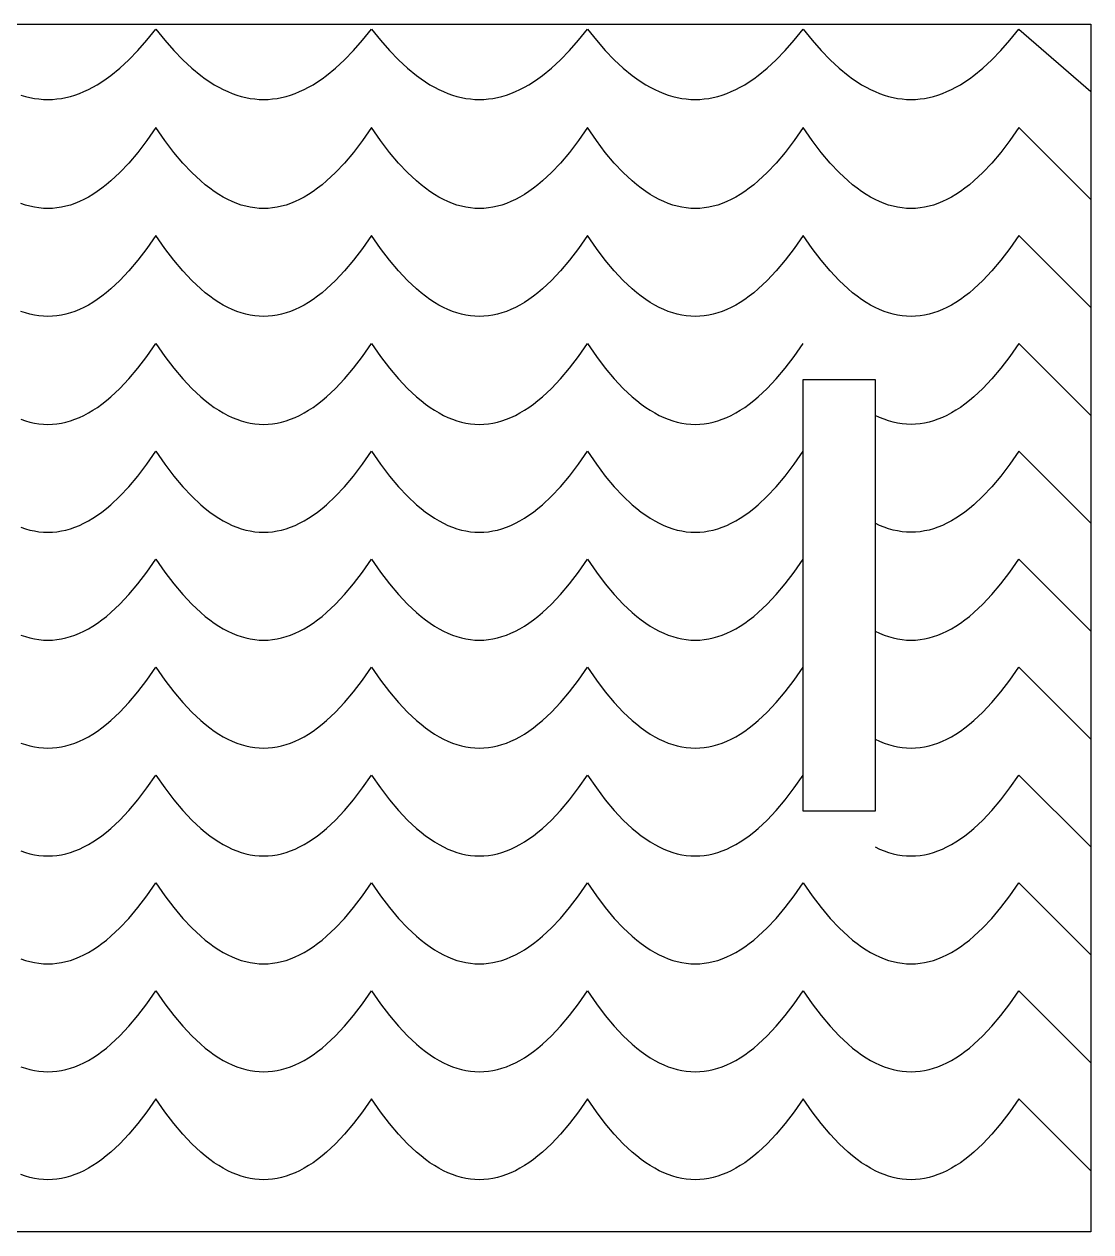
# Model space of a CAD drawing. Extents: x -831 to 1547, y -1426 to -385.
# Drawn here: x 290.4 to 334.8, y -806.3 to -755.9 of the extents above; entities that cross this region are included whole.
import ezdxf

# ---------------------------------------------------------------- set-up
doc = ezdxf.new("R2010")
doc.units = 0
doc.layers.add('CUT', color=18, linetype='CONTINUOUS')
doc.layers.add('ENGRAVE', color=1, linetype='CONTINUOUS')

msp = doc.modelspace()

# ---------------------------------------------------------------- linework, layer by layer
at = {"layer": 'CUT'}
for points in [[(133.842, -800.452), (93.642, -800.452), (66.842, -800.452), (23.183, -800.452), (13.242, -806.259), (-67.158, -806.259), (-67.158, -755.894), (133.842, -755.894), (334.842, -755.894), (334.842, -806.26), (254.442, -806.259), (244.501, -800.452), (200.842, -800.452), (174.042, -800.452)], [(325.842, -770.709), (325.842, -788.709), (322.842, -788.709), (322.842, -770.709)]]:
    msp.add_lwpolyline(points, close=True, dxfattribs=at)
at = {"layer": 'ENGRAVE'}
for points in [[(290.217, -758.852), (290.404, -758.908), (290.592, -758.954), (290.779, -758.989), (290.967, -759.015), (291.154, -759.03), (291.342, -759.035), (291.529, -759.03), (291.717, -759.015), (291.904, -758.989), (292.092, -758.954), (292.279, -758.908), (292.467, -758.852), (292.654, -758.785), (292.842, -758.709), (293.029, -758.622), (293.217, -758.525), (293.404, -758.418), (293.592, -758.301), (293.779, -758.174), (293.967, -758.036), (294.342, -757.73), (294.717, -757.384), (295.092, -756.996), (295.467, -756.568), (295.842, -756.099), (296.217, -756.568), (296.592, -756.996), (296.967, -757.384), (297.342, -757.73), (297.717, -758.036), (297.904, -758.174), (298.092, -758.301), (298.279, -758.418), (298.467, -758.525), (298.654, -758.622), (298.842, -758.709), (299.029, -758.785), (299.217, -758.852), (299.404, -758.908), (299.592, -758.954), (299.779, -758.989), (299.967, -759.015), (300.154, -759.03), (300.342, -759.035), (300.529, -759.03), (300.717, -759.015), (300.904, -758.989), (301.092, -758.954), (301.279, -758.908), (301.467, -758.852), (301.654, -758.785), (301.842, -758.709), (302.029, -758.622), (302.217, -758.525), (302.404, -758.418), (302.592, -758.301), (302.779, -758.174), (302.967, -758.036), (303.342, -757.73), (303.717, -757.384), (304.092, -756.996), (304.467, -756.568), (304.842, -756.099), (305.217, -756.568), (305.592, -756.996), (305.967, -757.384), (306.342, -757.73), (306.717, -758.036), (306.904, -758.174), (307.092, -758.301), (307.279, -758.418), (307.467, -758.525), (307.654, -758.622), (307.842, -758.709), (308.029, -758.785), (308.217, -758.852), (308.404, -758.908), (308.592, -758.954), (308.779, -758.989), (308.967, -759.015), (309.154, -759.03), (309.342, -759.035), (309.529, -759.03), (309.717, -759.015), (309.904, -758.989), (310.092, -758.954), (310.279, -758.908), (310.467, -758.852), (310.654, -758.785), (310.842, -758.709), (311.029, -758.622), (311.217, -758.525), (311.404, -758.418), (311.592, -758.301), (311.779, -758.174), (311.967, -758.036), (312.342, -757.73), (312.717, -757.384), (313.092, -756.996), (313.467, -756.568), (313.842, -756.099), (314.217, -756.568), (314.592, -756.996), (314.967, -757.384), (315.342, -757.73), (315.717, -758.036), (315.904, -758.174), (316.092, -758.301), (316.279, -758.418), (316.467, -758.525), (316.654, -758.622), (316.842, -758.709), (317.029, -758.785), (317.217, -758.852), (317.404, -758.908), (317.592, -758.954), (317.779, -758.989), (317.967, -759.015), (318.154, -759.03), (318.342, -759.035), (318.529, -759.03), (318.717, -759.015), (318.904, -758.989), (319.092, -758.954), (319.279, -758.908), (319.467, -758.852), (319.654, -758.785), (319.842, -758.709), (320.029, -758.622), (320.217, -758.525), (320.404, -758.418), (320.592, -758.301), (320.779, -758.174), (320.967, -758.036), (321.342, -757.73), (321.717, -757.384), (322.092, -756.996), (322.467, -756.568), (322.842, -756.099), (323.217, -756.568), (323.592, -756.996), (323.967, -757.384), (324.342, -757.73), (324.717, -758.036), (324.904, -758.174), (325.092, -758.301), (325.279, -758.418), (325.467, -758.525), (325.654, -758.622), (325.842, -758.709), (326.029, -758.785), (326.217, -758.852), (326.404, -758.908), (326.592, -758.954), (326.779, -758.989), (326.967, -759.015), (327.154, -759.03), (327.342, -759.035), (327.529, -759.03), (327.717, -759.015), (327.904, -758.989), (328.092, -758.954), (328.279, -758.908), (328.467, -758.852), (328.654, -758.785), (328.842, -758.709), (329.029, -758.622), (329.217, -758.525), (329.404, -758.418), (329.592, -758.301), (329.779, -758.174), (329.967, -758.036), (330.342, -757.73), (330.717, -757.384), (331.092, -756.996), (331.467, -756.568), (331.842, -756.099), (334.842, -758.709)], [(334.842, -763.209), (331.842, -760.209), (331.467, -760.748), (331.092, -761.24), (330.717, -761.685), (330.342, -762.084), (329.967, -762.435), (329.779, -762.594), (329.592, -762.74), (329.404, -762.875), (329.217, -762.998), (329.029, -763.109), (328.842, -763.209), (328.654, -763.297), (328.467, -763.373), (328.279, -763.437), (328.092, -763.49), (327.904, -763.531), (327.717, -763.56), (327.529, -763.578), (327.342, -763.584), (327.154, -763.578), (326.967, -763.56), (326.779, -763.531), (326.592, -763.49), (326.404, -763.437), (326.217, -763.373), (326.029, -763.297), (325.842, -763.209), (325.654, -763.109), (325.467, -762.998), (325.279, -762.875), (325.092, -762.74), (324.904, -762.594), (324.717, -762.435), (324.342, -762.084), (323.967, -761.685), (323.592, -761.24), (323.217, -760.748), (322.842, -760.209), (322.467, -760.748), (322.092, -761.24), (321.717, -761.685), (321.342, -762.084), (320.967, -762.435), (320.779, -762.594), (320.592, -762.74), (320.404, -762.875), (320.217, -762.998), (320.029, -763.109), (319.842, -763.209), (319.654, -763.297), (319.467, -763.373), (319.279, -763.437), (319.092, -763.49), (318.904, -763.531), (318.717, -763.56), (318.529, -763.578), (318.342, -763.584), (318.154, -763.578), (317.967, -763.56), (317.779, -763.531), (317.592, -763.49), (317.404, -763.437), (317.217, -763.373), (317.029, -763.297), (316.842, -763.209), (316.654, -763.109), (316.467, -762.998), (316.279, -762.875), (316.092, -762.74), (315.904, -762.594), (315.717, -762.435), (315.342, -762.084), (314.967, -761.685), (314.592, -761.24), (314.217, -760.748), (313.842, -760.209), (313.467, -760.748), (313.092, -761.24), (312.717, -761.685), (312.342, -762.084), (311.967, -762.435), (311.779, -762.594), (311.592, -762.74), (311.404, -762.875), (311.217, -762.998), (311.029, -763.109), (310.842, -763.209), (310.654, -763.297), (310.467, -763.373), (310.279, -763.437), (310.092, -763.49), (309.904, -763.531), (309.717, -763.56), (309.529, -763.578), (309.342, -763.584), (309.154, -763.578), (308.967, -763.56), (308.779, -763.531), (308.592, -763.49), (308.404, -763.437), (308.217, -763.373), (308.029, -763.297), (307.842, -763.209), (307.654, -763.109), (307.467, -762.998), (307.279, -762.875), (307.092, -762.74), (306.904, -762.594), (306.717, -762.435), (306.342, -762.084), (305.967, -761.685), (305.592, -761.24), (305.217, -760.748), (304.842, -760.209), (304.467, -760.748), (304.092, -761.24), (303.717, -761.685), (303.342, -762.084), (302.967, -762.435), (302.779, -762.594), (302.592, -762.74), (302.404, -762.875), (302.217, -762.998), (302.029, -763.109), (301.842, -763.209), (301.654, -763.297), (301.467, -763.373), (301.279, -763.437), (301.092, -763.49), (300.904, -763.531), (300.717, -763.56), (300.529, -763.578), (300.342, -763.584), (300.154, -763.578), (299.967, -763.56), (299.779, -763.531), (299.592, -763.49), (299.404, -763.437), (299.217, -763.373), (299.029, -763.297), (298.842, -763.209), (298.654, -763.109), (298.467, -762.998), (298.279, -762.875), (298.092, -762.74), (297.904, -762.594), (297.717, -762.435), (297.342, -762.084), (296.967, -761.685), (296.592, -761.24), (296.217, -760.748), (295.842, -760.209), (295.467, -760.748), (295.092, -761.24), (294.717, -761.685), (294.342, -762.084), (293.967, -762.435), (293.779, -762.594), (293.592, -762.74), (293.404, -762.875), (293.217, -762.998), (293.029, -763.109), (292.842, -763.209), (292.654, -763.297), (292.467, -763.373), (292.279, -763.437), (292.092, -763.49), (291.904, -763.531), (291.717, -763.56), (291.529, -763.578), (291.342, -763.584), (291.154, -763.578), (290.967, -763.56), (290.779, -763.531), (290.592, -763.49), (290.404, -763.437), (290.217, -763.373)], [(334.842, -767.709), (331.842, -764.709), (331.467, -765.248), (331.092, -765.74), (330.717, -766.185), (330.342, -766.584), (329.967, -766.935), (329.779, -767.094), (329.592, -767.24), (329.404, -767.375), (329.217, -767.498), (329.029, -767.609), (328.842, -767.709), (328.654, -767.797), (328.467, -767.873), (328.279, -767.937), (328.092, -767.99), (327.904, -768.031), (327.717, -768.06), (327.529, -768.078), (327.342, -768.084), (327.154, -768.078), (326.967, -768.06), (326.779, -768.031), (326.592, -767.99), (326.404, -767.937), (326.217, -767.873), (326.029, -767.797), (325.842, -767.709), (325.654, -767.609), (325.467, -767.498), (325.279, -767.375), (325.092, -767.24), (324.904, -767.094), (324.717, -766.935), (324.342, -766.584), (323.967, -766.185), (323.592, -765.74), (323.217, -765.248), (322.842, -764.709), (322.467, -765.248), (322.092, -765.74), (321.717, -766.185), (321.342, -766.584), (320.967, -766.935), (320.779, -767.094), (320.592, -767.24), (320.404, -767.375), (320.217, -767.498), (320.029, -767.609), (319.842, -767.709), (319.654, -767.797), (319.467, -767.873), (319.279, -767.937), (319.092, -767.99), (318.904, -768.031), (318.717, -768.06), (318.529, -768.078), (318.342, -768.084), (318.154, -768.078), (317.967, -768.06), (317.779, -768.031), (317.592, -767.99), (317.404, -767.937), (317.217, -767.873), (317.029, -767.797), (316.842, -767.709), (316.654, -767.609), (316.467, -767.498), (316.279, -767.375), (316.092, -767.24), (315.904, -767.094), (315.717, -766.935), (315.342, -766.584), (314.967, -766.185), (314.592, -765.74), (314.217, -765.248), (313.842, -764.709), (313.467, -765.248), (313.092, -765.74), (312.717, -766.185), (312.342, -766.584), (311.967, -766.935), (311.779, -767.094), (311.592, -767.24), (311.404, -767.375), (311.217, -767.498), (311.029, -767.609), (310.842, -767.709), (310.654, -767.797), (310.467, -767.873), (310.279, -767.937), (310.092, -767.99), (309.904, -768.031), (309.717, -768.06), (309.529, -768.078), (309.342, -768.084), (309.154, -768.078), (308.967, -768.06), (308.779, -768.031), (308.592, -767.99), (308.404, -767.937), (308.217, -767.873), (308.029, -767.797), (307.842, -767.709), (307.654, -767.609), (307.467, -767.498), (307.279, -767.375), (307.092, -767.24), (306.904, -767.094), (306.717, -766.935), (306.342, -766.584), (305.967, -766.185), (305.592, -765.74), (305.217, -765.248), (304.842, -764.709), (304.467, -765.248), (304.092, -765.74), (303.717, -766.185), (303.342, -766.584), (302.967, -766.935), (302.779, -767.094), (302.592, -767.24), (302.404, -767.375), (302.217, -767.498), (302.029, -767.609), (301.842, -767.709), (301.654, -767.797), (301.467, -767.873), (301.279, -767.937), (301.092, -767.99), (300.904, -768.031), (300.717, -768.06), (300.529, -768.078), (300.342, -768.084), (300.154, -768.078), (299.967, -768.06), (299.779, -768.031), (299.592, -767.99), (299.404, -767.937), (299.217, -767.873), (299.029, -767.797), (298.842, -767.709), (298.654, -767.609), (298.467, -767.498), (298.279, -767.375), (298.092, -767.24), (297.904, -767.094), (297.717, -766.935), (297.342, -766.584), (296.967, -766.185), (296.592, -765.74), (296.217, -765.248), (295.842, -764.709), (295.467, -765.248), (295.092, -765.74), (294.717, -766.185), (294.342, -766.584), (293.967, -766.935), (293.779, -767.094), (293.592, -767.24), (293.404, -767.375), (293.217, -767.498), (293.029, -767.609), (292.842, -767.709), (292.654, -767.797), (292.467, -767.873), (292.279, -767.937), (292.092, -767.99), (291.904, -768.031), (291.717, -768.06), (291.529, -768.078), (291.342, -768.084), (291.154, -768.078), (290.967, -768.06), (290.779, -768.031), (290.592, -767.99), (290.404, -767.937), (290.217, -767.873)], [(290.217, -772.373), (290.405, -772.437), (290.592, -772.49), (290.78, -772.531), (290.967, -772.56), (291.155, -772.578), (291.342, -772.584), (291.529, -772.578), (291.717, -772.56), (291.904, -772.531), (292.092, -772.49), (292.28, -772.437), (292.467, -772.373), (292.655, -772.297), (292.842, -772.209), (293.03, -772.109), (293.217, -771.998), (293.405, -771.875), (293.592, -771.74), (293.78, -771.594), (293.967, -771.435), (294.342, -771.084), (294.717, -770.685), (295.092, -770.24), (295.467, -769.748), (295.842, -769.209), (296.217, -769.748), (296.592, -770.24), (296.967, -770.685), (297.342, -771.084), (297.717, -771.435), (297.904, -771.594), (298.092, -771.74), (298.28, -771.875), (298.467, -771.998), (298.655, -772.109), (298.842, -772.209), (299.03, -772.297), (299.217, -772.373), (299.405, -772.437), (299.592, -772.49), (299.78, -772.531), (299.967, -772.56), (300.155, -772.578), (300.342, -772.584), (300.529, -772.578), (300.717, -772.56), (300.904, -772.531), (301.092, -772.49), (301.28, -772.437), (301.467, -772.373), (301.655, -772.297), (301.842, -772.209), (302.03, -772.109), (302.217, -771.998), (302.405, -771.875), (302.592, -771.74), (302.78, -771.594), (302.967, -771.435), (303.342, -771.084), (303.717, -770.685), (304.092, -770.24), (304.467, -769.748), (304.842, -769.209), (305.217, -769.748), (305.592, -770.24), (305.967, -770.685), (306.342, -771.084), (306.717, -771.435), (306.904, -771.594), (307.092, -771.74), (307.28, -771.875), (307.467, -771.998), (307.655, -772.109), (307.842, -772.209), (308.03, -772.297), (308.217, -772.373), (308.405, -772.437), (308.592, -772.49), (308.78, -772.531), (308.967, -772.56), (309.155, -772.578), (309.342, -772.584), (309.529, -772.578), (309.717, -772.56), (309.904, -772.531), (310.092, -772.49), (310.28, -772.437), (310.467, -772.373), (310.655, -772.297), (310.842, -772.209), (311.03, -772.109), (311.217, -771.998), (311.405, -771.875), (311.592, -771.74), (311.78, -771.594), (311.967, -771.435), (312.342, -771.084), (312.717, -770.685), (313.092, -770.24), (313.467, -769.748), (313.842, -769.209), (314.217, -769.748), (314.592, -770.24), (314.967, -770.685), (315.342, -771.084), (315.717, -771.435), (315.904, -771.594), (316.092, -771.74), (316.28, -771.875), (316.467, -771.998), (316.655, -772.109), (316.842, -772.209), (317.03, -772.297), (317.217, -772.373), (317.405, -772.437), (317.592, -772.49), (317.78, -772.531), (317.967, -772.56), (318.155, -772.578), (318.342, -772.584), (318.529, -772.578), (318.717, -772.56), (318.904, -772.531), (319.092, -772.49), (319.28, -772.437), (319.467, -772.373), (319.655, -772.297), (319.842, -772.209), (320.03, -772.109), (320.217, -771.998), (320.405, -771.875), (320.592, -771.74), (320.78, -771.594), (320.967, -771.435), (321.342, -771.084), (321.717, -770.685), (322.092, -770.24), (322.467, -769.748), (322.842, -769.209)], [(334.842, -772.209), (331.842, -769.209), (331.467, -769.748), (331.092, -770.24), (330.717, -770.685), (330.342, -771.084), (329.967, -771.435), (329.78, -771.594), (329.592, -771.74), (329.405, -771.875), (329.217, -771.998), (329.03, -772.109), (328.842, -772.209), (328.655, -772.297), (328.467, -772.373), (328.28, -772.437), (328.092, -772.49), (327.905, -772.531), (327.717, -772.56), (327.53, -772.578), (327.342, -772.584), (327.154, -772.578), (326.967, -772.56), (326.78, -772.531), (326.592, -772.49), (326.405, -772.437), (326.217, -772.373), (326.03, -772.297), (325.842, -772.209)], [(290.217, -776.873), (290.405, -776.937), (290.592, -776.99), (290.78, -777.031), (290.967, -777.06), (291.155, -777.078), (291.342, -777.084), (291.529, -777.078), (291.717, -777.06), (291.904, -777.031), (292.092, -776.99), (292.28, -776.937), (292.467, -776.873), (292.655, -776.797), (292.842, -776.709), (293.03, -776.609), (293.217, -776.498), (293.405, -776.375), (293.592, -776.24), (293.78, -776.094), (293.967, -775.935), (294.342, -775.584), (294.717, -775.185), (295.092, -774.74), (295.467, -774.248), (295.842, -773.709), (296.217, -774.248), (296.592, -774.74), (296.967, -775.185), (297.342, -775.584), (297.717, -775.935), (297.904, -776.094), (298.092, -776.24), (298.28, -776.375), (298.467, -776.498), (298.655, -776.609), (298.842, -776.709), (299.03, -776.797), (299.217, -776.873), (299.405, -776.937), (299.592, -776.99), (299.78, -777.031), (299.967, -777.06), (300.155, -777.078), (300.342, -777.084), (300.529, -777.078), (300.717, -777.06), (300.904, -777.031), (301.092, -776.99), (301.28, -776.937), (301.467, -776.873), (301.655, -776.797), (301.842, -776.709), (302.03, -776.609), (302.217, -776.498), (302.405, -776.375), (302.592, -776.24), (302.78, -776.094), (302.967, -775.935), (303.342, -775.584), (303.717, -775.185), (304.092, -774.74), (304.467, -774.248), (304.842, -773.709), (305.217, -774.248), (305.592, -774.74), (305.967, -775.185), (306.342, -775.584), (306.717, -775.935), (306.904, -776.094), (307.092, -776.24), (307.28, -776.375), (307.467, -776.498), (307.655, -776.609), (307.842, -776.709), (308.03, -776.797), (308.217, -776.873), (308.405, -776.937), (308.592, -776.99), (308.78, -777.031), (308.967, -777.06), (309.155, -777.078), (309.342, -777.084), (309.529, -777.078), (309.717, -777.06), (309.904, -777.031), (310.092, -776.99), (310.28, -776.937), (310.467, -776.873), (310.655, -776.797), (310.842, -776.709), (311.03, -776.609), (311.217, -776.498), (311.405, -776.375), (311.592, -776.24), (311.78, -776.094), (311.967, -775.935), (312.342, -775.584), (312.717, -775.185), (313.092, -774.74), (313.467, -774.248), (313.842, -773.709), (314.217, -774.248), (314.592, -774.74), (314.967, -775.185), (315.342, -775.584), (315.717, -775.935), (315.904, -776.094), (316.092, -776.24), (316.28, -776.375), (316.467, -776.498), (316.655, -776.609), (316.842, -776.709), (317.03, -776.797), (317.217, -776.873), (317.405, -776.937), (317.592, -776.99), (317.78, -777.031), (317.967, -777.06), (318.155, -777.078), (318.342, -777.084), (318.529, -777.078), (318.717, -777.06), (318.904, -777.031), (319.092, -776.99), (319.28, -776.937), (319.467, -776.873), (319.655, -776.797), (319.842, -776.709), (320.03, -776.609), (320.217, -776.498), (320.405, -776.375), (320.592, -776.24), (320.78, -776.094), (320.967, -775.935), (321.342, -775.584), (321.717, -775.185), (322.092, -774.74), (322.467, -774.248), (322.842, -773.709)], [(334.842, -776.709), (331.842, -773.709), (331.467, -774.248), (331.092, -774.74), (330.717, -775.185), (330.342, -775.584), (329.967, -775.935), (329.78, -776.094), (329.592, -776.24), (329.405, -776.375), (329.217, -776.498), (329.03, -776.609), (328.842, -776.709), (328.655, -776.797), (328.467, -776.873), (328.28, -776.937), (328.092, -776.99), (327.905, -777.031), (327.717, -777.06), (327.53, -777.078), (327.342, -777.084), (327.154, -777.078), (326.967, -777.06), (326.78, -777.031), (326.592, -776.99), (326.405, -776.937), (326.217, -776.873), (326.03, -776.797), (325.842, -776.709)], [(290.217, -781.373), (290.405, -781.437), (290.592, -781.49), (290.78, -781.531), (290.967, -781.56), (291.155, -781.578), (291.342, -781.584), (291.529, -781.578), (291.717, -781.56), (291.904, -781.531), (292.092, -781.49), (292.28, -781.437), (292.467, -781.373), (292.655, -781.297), (292.842, -781.209), (293.03, -781.109), (293.217, -780.998), (293.405, -780.875), (293.592, -780.74), (293.78, -780.594), (293.967, -780.435), (294.342, -780.084), (294.717, -779.685), (295.092, -779.24), (295.467, -778.748), (295.842, -778.209), (296.217, -778.748), (296.592, -779.24), (296.967, -779.685), (297.342, -780.084), (297.717, -780.435), (297.904, -780.594), (298.092, -780.74), (298.28, -780.875), (298.467, -780.998), (298.655, -781.109), (298.842, -781.209), (299.03, -781.297), (299.217, -781.373), (299.405, -781.437), (299.592, -781.49), (299.78, -781.531), (299.967, -781.56), (300.155, -781.578), (300.342, -781.584), (300.529, -781.578), (300.717, -781.56), (300.904, -781.531), (301.092, -781.49), (301.28, -781.437), (301.467, -781.373), (301.655, -781.297), (301.842, -781.209), (302.03, -781.109), (302.217, -780.998), (302.405, -780.875), (302.592, -780.74), (302.78, -780.594), (302.967, -780.435), (303.342, -780.084), (303.717, -779.685), (304.092, -779.24), (304.467, -778.748), (304.842, -778.209), (305.217, -778.748), (305.592, -779.24), (305.967, -779.685), (306.342, -780.084), (306.717, -780.435), (306.904, -780.594), (307.092, -780.74), (307.28, -780.875), (307.467, -780.998), (307.655, -781.109), (307.842, -781.209), (308.03, -781.297), (308.217, -781.373), (308.405, -781.437), (308.592, -781.49), (308.78, -781.531), (308.967, -781.56), (309.155, -781.578), (309.342, -781.584), (309.529, -781.578), (309.717, -781.56), (309.904, -781.531), (310.092, -781.49), (310.28, -781.437), (310.467, -781.373), (310.655, -781.297), (310.842, -781.209), (311.03, -781.109), (311.217, -780.998), (311.405, -780.875), (311.592, -780.74), (311.78, -780.594), (311.967, -780.435), (312.342, -780.084), (312.717, -779.685), (313.092, -779.24), (313.467, -778.748), (313.842, -778.209), (314.217, -778.748), (314.592, -779.24), (314.967, -779.685), (315.342, -780.084), (315.717, -780.435), (315.904, -780.594), (316.092, -780.74), (316.28, -780.875), (316.467, -780.998), (316.655, -781.109), (316.842, -781.209), (317.03, -781.297), (317.217, -781.373), (317.405, -781.437), (317.592, -781.49), (317.78, -781.531), (317.967, -781.56), (318.155, -781.578), (318.342, -781.584), (318.529, -781.578), (318.717, -781.56), (318.904, -781.531), (319.092, -781.49), (319.28, -781.437), (319.467, -781.373), (319.655, -781.297), (319.842, -781.209), (320.03, -781.109), (320.217, -780.998), (320.405, -780.875), (320.592, -780.74), (320.78, -780.594), (320.967, -780.435), (321.342, -780.084), (321.717, -779.685), (322.092, -779.24), (322.467, -778.748), (322.842, -778.209)], [(325.842, -781.209), (326.03, -781.297), (326.217, -781.373), (326.405, -781.437), (326.592, -781.49), (326.78, -781.531), (326.967, -781.56), (327.155, -781.578), (327.342, -781.584), (327.529, -781.578), (327.717, -781.56), (327.904, -781.531), (328.092, -781.49), (328.28, -781.437), (328.467, -781.373), (328.655, -781.297), (328.842, -781.209), (329.03, -781.109), (329.217, -780.998), (329.405, -780.875), (329.592, -780.74), (329.78, -780.594), (329.967, -780.435), (330.342, -780.084), (330.717, -779.685), (331.092, -779.24), (331.467, -778.748), (331.842, -778.209), (334.842, -781.209)], [(290.217, -785.873), (290.405, -785.937), (290.592, -785.99), (290.78, -786.031), (290.967, -786.06), (291.155, -786.078), (291.342, -786.084), (291.529, -786.078), (291.717, -786.06), (291.904, -786.031), (292.092, -785.99), (292.28, -785.937), (292.467, -785.873), (292.655, -785.797), (292.842, -785.709), (293.03, -785.609), (293.217, -785.498), (293.405, -785.375), (293.592, -785.24), (293.78, -785.094), (293.967, -784.935), (294.342, -784.584), (294.717, -784.185), (295.092, -783.74), (295.467, -783.248), (295.842, -782.709), (296.217, -783.248), (296.592, -783.74), (296.967, -784.185), (297.342, -784.584), (297.717, -784.935), (297.904, -785.094), (298.092, -785.24), (298.28, -785.375), (298.467, -785.498), (298.655, -785.609), (298.842, -785.709), (299.03, -785.797), (299.217, -785.873), (299.405, -785.937), (299.592, -785.99), (299.78, -786.031), (299.967, -786.06), (300.155, -786.078), (300.342, -786.084), (300.529, -786.078), (300.717, -786.06), (300.904, -786.031), (301.092, -785.99), (301.28, -785.937), (301.467, -785.873), (301.655, -785.797), (301.842, -785.709), (302.03, -785.609), (302.217, -785.498), (302.405, -785.375), (302.592, -785.24), (302.78, -785.094), (302.967, -784.935), (303.342, -784.584), (303.717, -784.185), (304.092, -783.74), (304.467, -783.248), (304.842, -782.709), (305.217, -783.248), (305.592, -783.74), (305.967, -784.185), (306.342, -784.584), (306.717, -784.935), (306.904, -785.094), (307.092, -785.24), (307.28, -785.375), (307.467, -785.498), (307.655, -785.609), (307.842, -785.709), (308.03, -785.797), (308.217, -785.873), (308.405, -785.937), (308.592, -785.99), (308.78, -786.031), (308.967, -786.06), (309.155, -786.078), (309.342, -786.084), (309.529, -786.078), (309.717, -786.06), (309.904, -786.031), (310.092, -785.99), (310.28, -785.937), (310.467, -785.873), (310.655, -785.797), (310.842, -785.709), (311.03, -785.609), (311.217, -785.498), (311.405, -785.375), (311.592, -785.24), (311.78, -785.094), (311.967, -784.935), (312.342, -784.584), (312.717, -784.185), (313.092, -783.74), (313.467, -783.248), (313.842, -782.709), (314.217, -783.248), (314.592, -783.74), (314.967, -784.185), (315.342, -784.584), (315.717, -784.935), (315.904, -785.094), (316.092, -785.24), (316.28, -785.375), (316.467, -785.498), (316.655, -785.609), (316.842, -785.709), (317.03, -785.797), (317.217, -785.873), (317.405, -785.937), (317.592, -785.99), (317.78, -786.031), (317.967, -786.06), (318.155, -786.078), (318.342, -786.084), (318.529, -786.078), (318.717, -786.06), (318.904, -786.031), (319.092, -785.99), (319.28, -785.937), (319.467, -785.873), (319.655, -785.797), (319.842, -785.709), (320.03, -785.609), (320.217, -785.498), (320.405, -785.375), (320.592, -785.24), (320.78, -785.094), (320.967, -784.935), (321.342, -784.584), (321.717, -784.185), (322.092, -783.74), (322.467, -783.248), (322.842, -782.709)], [(325.842, -785.709), (326.03, -785.797), (326.217, -785.873), (326.405, -785.937), (326.592, -785.99), (326.78, -786.031), (326.967, -786.06), (327.155, -786.078), (327.342, -786.084), (327.529, -786.078), (327.717, -786.06), (327.904, -786.031), (328.092, -785.99), (328.28, -785.937), (328.467, -785.873), (328.655, -785.797), (328.842, -785.709), (329.03, -785.609), (329.217, -785.498), (329.405, -785.375), (329.592, -785.24), (329.78, -785.094), (329.967, -784.935), (330.342, -784.584), (330.717, -784.185), (331.092, -783.74), (331.467, -783.248), (331.842, -782.709), (334.842, -785.709)], [(290.217, -790.373), (290.405, -790.437), (290.592, -790.49), (290.78, -790.531), (290.967, -790.56), (291.155, -790.578), (291.342, -790.584), (291.529, -790.578), (291.717, -790.56), (291.904, -790.531), (292.092, -790.49), (292.28, -790.437), (292.467, -790.373), (292.655, -790.297), (292.842, -790.209), (293.03, -790.109), (293.217, -789.998), (293.405, -789.875), (293.592, -789.74), (293.78, -789.594), (293.967, -789.435), (294.342, -789.084), (294.717, -788.685), (295.092, -788.24), (295.467, -787.748), (295.842, -787.209), (296.217, -787.748), (296.592, -788.24), (296.967, -788.685), (297.342, -789.084), (297.717, -789.435), (297.904, -789.594), (298.092, -789.74), (298.28, -789.875), (298.467, -789.998), (298.655, -790.109), (298.842, -790.209), (299.03, -790.297), (299.217, -790.373), (299.405, -790.437), (299.592, -790.49), (299.78, -790.531), (299.967, -790.56), (300.155, -790.578), (300.342, -790.584), (300.529, -790.578), (300.717, -790.56), (300.904, -790.531), (301.092, -790.49), (301.28, -790.437), (301.467, -790.373), (301.655, -790.297), (301.842, -790.209), (302.03, -790.109), (302.217, -789.998), (302.405, -789.875), (302.592, -789.74), (302.78, -789.594), (302.967, -789.435), (303.342, -789.084), (303.717, -788.685), (304.092, -788.24), (304.467, -787.748), (304.842, -787.209), (305.217, -787.748), (305.592, -788.24), (305.967, -788.685), (306.342, -789.084), (306.717, -789.435), (306.904, -789.594), (307.092, -789.74), (307.28, -789.875), (307.467, -789.998), (307.655, -790.109), (307.842, -790.209), (308.03, -790.297), (308.217, -790.373), (308.405, -790.437), (308.592, -790.49), (308.78, -790.531), (308.967, -790.56), (309.155, -790.578), (309.342, -790.584), (309.529, -790.578), (309.717, -790.56), (309.904, -790.531), (310.092, -790.49), (310.28, -790.437), (310.467, -790.373), (310.655, -790.297), (310.842, -790.209), (311.03, -790.109), (311.217, -789.998), (311.405, -789.875), (311.592, -789.74), (311.78, -789.594), (311.967, -789.435), (312.342, -789.084), (312.717, -788.685), (313.092, -788.24), (313.467, -787.748), (313.842, -787.209), (314.217, -787.748), (314.592, -788.24), (314.967, -788.685), (315.342, -789.084), (315.717, -789.435), (315.904, -789.594), (316.092, -789.74), (316.28, -789.875), (316.467, -789.998), (316.655, -790.109), (316.842, -790.209), (317.03, -790.297), (317.217, -790.373), (317.405, -790.437), (317.592, -790.49), (317.78, -790.531), (317.967, -790.56), (318.155, -790.578), (318.342, -790.584), (318.529, -790.578), (318.717, -790.56), (318.904, -790.531), (319.092, -790.49), (319.28, -790.437), (319.467, -790.373), (319.655, -790.297), (319.842, -790.209), (320.03, -790.109), (320.217, -789.998), (320.405, -789.875), (320.592, -789.74), (320.78, -789.594), (320.967, -789.435), (321.342, -789.084), (321.717, -788.685), (322.092, -788.24), (322.467, -787.748), (322.842, -787.209)], [(325.842, -790.209), (326.03, -790.297), (326.217, -790.373), (326.405, -790.437), (326.592, -790.49), (326.78, -790.531), (326.967, -790.56), (327.155, -790.578), (327.342, -790.584), (327.529, -790.578), (327.717, -790.56), (327.904, -790.531), (328.092, -790.49), (328.28, -790.437), (328.467, -790.373), (328.655, -790.297), (328.842, -790.209), (329.03, -790.109), (329.217, -789.998), (329.405, -789.875), (329.592, -789.74), (329.78, -789.594), (329.967, -789.435), (330.342, -789.084), (330.717, -788.685), (331.092, -788.24), (331.467, -787.748), (331.842, -787.209), (334.842, -790.209)], [(290.217, -794.873), (290.405, -794.937), (290.592, -794.99), (290.78, -795.031), (290.967, -795.06), (291.155, -795.078), (291.342, -795.084), (291.529, -795.078), (291.717, -795.06), (291.904, -795.031), (292.092, -794.99), (292.28, -794.937), (292.467, -794.873), (292.655, -794.797), (292.842, -794.709), (293.03, -794.609), (293.217, -794.498), (293.405, -794.375), (293.592, -794.24), (293.78, -794.094), (293.967, -793.935), (294.342, -793.584), (294.717, -793.185), (295.092, -792.74), (295.467, -792.248), (295.842, -791.709), (296.217, -792.248), (296.592, -792.74), (296.967, -793.185), (297.342, -793.584), (297.717, -793.935), (297.904, -794.094), (298.092, -794.24), (298.28, -794.375), (298.467, -794.498), (298.655, -794.609), (298.842, -794.709), (299.03, -794.797), (299.217, -794.873), (299.405, -794.937), (299.592, -794.99), (299.78, -795.031), (299.967, -795.06), (300.155, -795.078), (300.342, -795.084), (300.529, -795.078), (300.717, -795.06), (300.904, -795.031), (301.092, -794.99), (301.28, -794.937), (301.467, -794.873), (301.655, -794.797), (301.842, -794.709), (302.03, -794.609), (302.217, -794.498), (302.405, -794.375), (302.592, -794.24), (302.78, -794.094), (302.967, -793.935), (303.342, -793.584), (303.717, -793.185), (304.092, -792.74), (304.467, -792.248), (304.842, -791.709), (305.217, -792.248), (305.592, -792.74), (305.967, -793.185), (306.342, -793.584), (306.717, -793.935), (306.904, -794.094), (307.092, -794.24), (307.28, -794.375), (307.467, -794.498), (307.655, -794.609), (307.842, -794.709), (308.03, -794.797), (308.217, -794.873), (308.405, -794.937), (308.592, -794.99), (308.78, -795.031), (308.967, -795.06), (309.155, -795.078), (309.342, -795.084), (309.529, -795.078), (309.717, -795.06), (309.904, -795.031), (310.092, -794.99), (310.28, -794.937), (310.467, -794.873), (310.655, -794.797), (310.842, -794.709), (311.03, -794.609), (311.217, -794.498), (311.405, -794.375), (311.592, -794.24), (311.78, -794.094), (311.967, -793.935), (312.342, -793.584), (312.717, -793.185), (313.092, -792.74), (313.467, -792.248), (313.842, -791.709), (314.217, -792.248), (314.592, -792.74), (314.967, -793.185), (315.342, -793.584), (315.717, -793.935), (315.904, -794.094), (316.092, -794.24), (316.28, -794.375), (316.467, -794.498), (316.655, -794.609), (316.842, -794.709), (317.03, -794.797), (317.217, -794.873), (317.405, -794.937), (317.592, -794.99), (317.78, -795.031), (317.967, -795.06), (318.155, -795.078), (318.342, -795.084), (318.529, -795.078), (318.717, -795.06), (318.904, -795.031), (319.092, -794.99), (319.28, -794.937), (319.467, -794.873), (319.655, -794.797), (319.842, -794.709), (320.03, -794.609), (320.217, -794.498), (320.405, -794.375), (320.592, -794.24), (320.78, -794.094), (320.967, -793.935), (321.342, -793.584), (321.717, -793.185), (322.092, -792.74), (322.467, -792.248), (322.842, -791.709), (323.217, -792.248), (323.592, -792.74), (323.967, -793.185), (324.342, -793.584), (324.717, -793.935), (324.904, -794.094), (325.092, -794.24), (325.28, -794.375), (325.467, -794.498), (325.655, -794.609), (325.842, -794.709), (326.03, -794.797), (326.217, -794.873), (326.405, -794.937), (326.592, -794.99), (326.78, -795.031), (326.967, -795.06), (327.155, -795.078), (327.342, -795.084), (327.529, -795.078), (327.717, -795.06), (327.904, -795.031), (328.092, -794.99), (328.28, -794.937), (328.467, -794.873), (328.655, -794.797), (328.842, -794.709), (329.03, -794.609), (329.217, -794.498), (329.405, -794.375), (329.592, -794.24), (329.78, -794.094), (329.967, -793.935), (330.342, -793.584), (330.717, -793.185), (331.092, -792.74), (331.467, -792.248), (331.842, -791.709), (334.842, -794.709)], [(290.217, -799.373), (290.405, -799.437), (290.592, -799.49), (290.78, -799.531), (290.967, -799.56), (291.155, -799.578), (291.342, -799.584), (291.529, -799.578), (291.717, -799.56), (291.904, -799.531), (292.092, -799.49), (292.28, -799.437), (292.467, -799.373), (292.655, -799.297), (292.842, -799.209), (293.03, -799.109), (293.217, -798.998), (293.405, -798.875), (293.592, -798.74), (293.78, -798.594), (293.967, -798.435), (294.342, -798.084), (294.717, -797.685), (295.092, -797.24), (295.467, -796.748), (295.842, -796.209), (296.217, -796.748), (296.592, -797.24), (296.967, -797.685), (297.342, -798.084), (297.717, -798.435), (297.904, -798.594), (298.092, -798.74), (298.28, -798.875), (298.467, -798.998), (298.655, -799.109), (298.842, -799.209), (299.03, -799.297), (299.217, -799.373), (299.405, -799.437), (299.592, -799.49), (299.78, -799.531), (299.967, -799.56), (300.155, -799.578), (300.342, -799.584), (300.529, -799.578), (300.717, -799.56), (300.904, -799.531), (301.092, -799.49), (301.28, -799.437), (301.467, -799.373), (301.655, -799.297), (301.842, -799.209), (302.03, -799.109), (302.217, -798.998), (302.405, -798.875), (302.592, -798.74), (302.78, -798.594), (302.967, -798.435), (303.342, -798.084), (303.717, -797.685), (304.092, -797.24), (304.467, -796.748), (304.842, -796.209), (305.217, -796.748), (305.592, -797.24), (305.967, -797.685), (306.342, -798.084), (306.717, -798.435), (306.904, -798.594), (307.092, -798.74), (307.28, -798.875), (307.467, -798.998), (307.655, -799.109), (307.842, -799.209), (308.03, -799.297), (308.217, -799.373), (308.405, -799.437), (308.592, -799.49), (308.78, -799.531), (308.967, -799.56), (309.155, -799.578), (309.342, -799.584), (309.529, -799.578), (309.717, -799.56), (309.904, -799.531), (310.092, -799.49), (310.28, -799.437), (310.467, -799.373), (310.655, -799.297), (310.842, -799.209), (311.03, -799.109), (311.217, -798.998), (311.405, -798.875), (311.592, -798.74), (311.78, -798.594), (311.967, -798.435), (312.342, -798.084), (312.717, -797.685), (313.092, -797.24), (313.467, -796.748), (313.842, -796.209), (314.217, -796.748), (314.592, -797.24), (314.967, -797.685), (315.342, -798.084), (315.717, -798.435), (315.904, -798.594), (316.092, -798.74), (316.28, -798.875), (316.467, -798.998), (316.655, -799.109), (316.842, -799.209), (317.03, -799.297), (317.217, -799.373), (317.405, -799.437), (317.592, -799.49), (317.78, -799.531), (317.967, -799.56), (318.155, -799.578), (318.342, -799.584), (318.529, -799.578), (318.717, -799.56), (318.904, -799.531), (319.092, -799.49), (319.28, -799.437), (319.467, -799.373), (319.655, -799.297), (319.842, -799.209), (320.03, -799.109), (320.217, -798.998), (320.405, -798.875), (320.592, -798.74), (320.78, -798.594), (320.967, -798.435), (321.342, -798.084), (321.717, -797.685), (322.092, -797.24), (322.467, -796.748), (322.842, -796.209), (323.217, -796.748), (323.592, -797.24), (323.967, -797.685), (324.342, -798.084), (324.717, -798.435), (324.904, -798.594), (325.092, -798.74), (325.28, -798.875), (325.467, -798.998), (325.655, -799.109), (325.842, -799.209), (326.03, -799.297), (326.217, -799.373), (326.405, -799.437), (326.592, -799.49), (326.78, -799.531), (326.967, -799.56), (327.155, -799.578), (327.342, -799.584), (327.529, -799.578), (327.717, -799.56), (327.904, -799.531), (328.092, -799.49), (328.28, -799.437), (328.467, -799.373), (328.655, -799.297), (328.842, -799.209), (329.03, -799.109), (329.217, -798.998), (329.405, -798.875), (329.592, -798.74), (329.78, -798.594), (329.967, -798.435), (330.342, -798.084), (330.717, -797.685), (331.092, -797.24), (331.467, -796.748), (331.842, -796.209), (334.842, -799.209)], [(334.842, -803.709), (331.842, -800.709), (331.467, -801.248), (331.092, -801.74), (330.717, -802.186), (330.342, -802.584), (329.967, -802.936), (329.779, -803.094), (329.592, -803.24), (329.404, -803.375), (329.217, -803.498), (329.029, -803.609), (328.842, -803.709), (328.654, -803.797), (328.467, -803.873), (328.279, -803.938), (328.092, -803.99), (327.904, -804.031), (327.717, -804.061), (327.529, -804.078), (327.342, -804.084), (327.154, -804.078), (326.967, -804.061), (326.779, -804.031), (326.592, -803.99), (326.404, -803.938), (326.217, -803.873), (326.029, -803.797), (325.842, -803.709), (325.654, -803.609), (325.467, -803.498), (325.279, -803.375), (325.092, -803.24), (324.904, -803.094), (324.717, -802.936), (324.342, -802.584), (323.967, -802.186), (323.592, -801.74), (323.217, -801.248), (322.842, -800.709), (322.467, -801.248), (322.092, -801.74), (321.717, -802.186), (321.342, -802.584), (320.967, -802.936), (320.779, -803.094), (320.592, -803.24), (320.404, -803.375), (320.217, -803.498), (320.029, -803.609), (319.842, -803.709), (319.654, -803.797), (319.467, -803.873), (319.279, -803.938), (319.092, -803.99), (318.904, -804.031), (318.717, -804.061), (318.529, -804.078), (318.342, -804.084), (318.154, -804.078), (317.967, -804.061), (317.779, -804.031), (317.592, -803.99), (317.404, -803.938), (317.217, -803.873), (317.029, -803.797), (316.842, -803.709), (316.654, -803.609), (316.467, -803.498), (316.279, -803.375), (316.092, -803.24), (315.904, -803.094), (315.717, -802.936), (315.342, -802.584), (314.967, -802.186), (314.592, -801.74), (314.217, -801.248), (313.842, -800.709), (313.467, -801.248), (313.092, -801.74), (312.717, -802.186), (312.342, -802.584), (311.967, -802.936), (311.779, -803.094), (311.592, -803.24), (311.404, -803.375), (311.217, -803.498), (311.029, -803.609), (310.842, -803.709), (310.654, -803.797), (310.467, -803.873), (310.279, -803.938), (310.092, -803.99), (309.904, -804.031), (309.717, -804.061), (309.529, -804.078), (309.342, -804.084), (309.154, -804.078), (308.967, -804.061), (308.779, -804.031), (308.592, -803.99), (308.404, -803.938), (308.217, -803.873), (308.029, -803.797), (307.842, -803.709), (307.654, -803.609), (307.467, -803.498), (307.279, -803.375), (307.092, -803.24), (306.904, -803.094), (306.717, -802.936), (306.342, -802.584), (305.967, -802.186), (305.592, -801.74), (305.217, -801.248), (304.842, -800.709), (304.467, -801.248), (304.092, -801.74), (303.717, -802.186), (303.342, -802.584), (302.967, -802.936), (302.779, -803.094), (302.592, -803.24), (302.404, -803.375), (302.217, -803.498), (302.029, -803.609), (301.842, -803.709), (301.654, -803.797), (301.467, -803.873), (301.279, -803.938), (301.092, -803.99), (300.904, -804.031), (300.717, -804.061), (300.529, -804.078), (300.342, -804.084), (300.154, -804.078), (299.967, -804.061), (299.779, -804.031), (299.592, -803.99), (299.404, -803.938), (299.217, -803.873), (299.029, -803.797), (298.842, -803.709), (298.654, -803.609), (298.467, -803.498), (298.279, -803.375), (298.092, -803.24), (297.904, -803.094), (297.717, -802.936), (297.342, -802.584), (296.967, -802.186), (296.592, -801.74), (296.217, -801.248), (295.842, -800.709), (295.467, -801.248), (295.092, -801.74), (294.717, -802.186), (294.342, -802.584), (293.967, -802.936), (293.779, -803.094), (293.592, -803.24), (293.404, -803.375), (293.217, -803.498), (293.029, -803.609), (292.842, -803.709), (292.654, -803.797), (292.467, -803.873), (292.279, -803.938), (292.092, -803.99), (291.904, -804.031), (291.717, -804.061), (291.529, -804.078), (291.342, -804.084), (291.154, -804.078), (290.967, -804.061), (290.779, -804.031), (290.592, -803.99), (290.404, -803.938), (290.217, -803.873)]]:
    msp.add_lwpolyline(points, dxfattribs=at)

doc.saveas('drawing.dxf')
